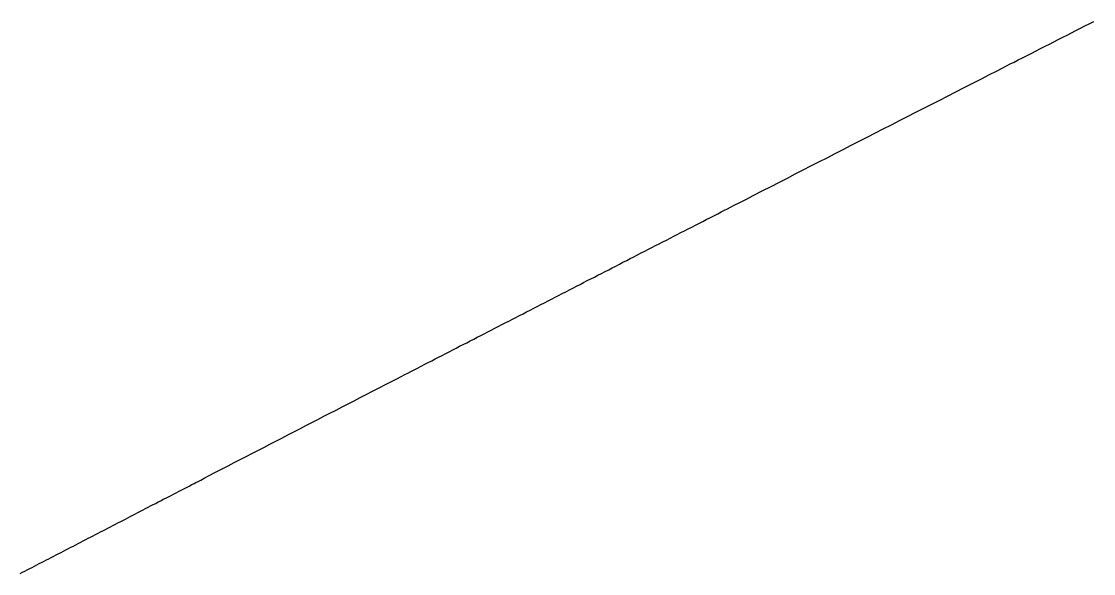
# Model space of a CAD drawing. Header units: millimetres. Extents: x 0 to 610, y 0 to 457.
# Drawn here: x 126.1311 to 126.2241, y 109.1903 to 109.2382 of the extents above; entities that cross this region are included whole.
import ezdxf

# ---------------------------------------------------------------- set-up
doc = ezdxf.new("R2010")
doc.units = ezdxf.units.MM
doc.layers.add('CUT_AIRCRAFT', color=7, linetype='Continuous')

msp = doc.modelspace()

# ---------------------------------------------------------------- linework, layer by layer
at = {"layer": 'CUT_AIRCRAFT'}
msp.add_lwpolyline([(126.13103, 109.19035), (126.13124, 109.19046), (126.13144, 109.19056), (126.13165, 109.19067), (126.13186, 109.19078), (126.13206, 109.19088), (126.13227, 109.19099), (126.13248, 109.1911), (126.13268, 109.19121), (126.13289, 109.19131), (126.1331, 109.19142), (126.13331, 109.19153), (126.13352, 109.19164), (126.13373, 109.19175), (126.13394, 109.19186), (126.13416, 109.19197), (126.13437, 109.19208), (126.13458, 109.19219), (126.13479, 109.1923), (126.135, 109.19241), (126.13522, 109.19252), (126.13543, 109.19263), (126.13564, 109.19274), (126.13585, 109.19285), (126.13607, 109.19296), (126.13628, 109.19307), (126.13649, 109.19318), (126.13671, 109.19329), (126.13692, 109.19341), (126.13713, 109.19352), (126.13735, 109.19363), (126.13756, 109.19374), (126.13778, 109.19385), (126.13799, 109.19396), (126.13821, 109.19407), (126.13842, 109.19418), (126.13864, 109.19429), (126.13885, 109.19441), (126.13907, 109.19452), (126.13928, 109.19463), (126.1395, 109.19474), (126.13971, 109.19485), (126.13993, 109.19496), (126.14015, 109.19508), (126.14036, 109.19519), (126.14058, 109.1953), (126.1408, 109.19542), (126.14102, 109.19553), (126.14124, 109.19565), (126.14146, 109.19576), (126.14168, 109.19587), (126.1419, 109.19599), (126.14212, 109.1961), (126.14234, 109.19621), (126.14256, 109.19633), (126.14278, 109.19644), (126.143, 109.19656), (126.14322, 109.19667), (126.14344, 109.19679), (126.14366, 109.1969), (126.14388, 109.19701), (126.14411, 109.19713), (126.14432, 109.19724), (126.14454, 109.19736), (126.14476, 109.19747), (126.14498, 109.19758), (126.14521, 109.1977), (126.14545, 109.19782), (126.14568, 109.19794), (126.1459, 109.19806), (126.1461, 109.19816), (126.14627, 109.19825), (126.14645, 109.19834), (126.14668, 109.19846), (126.14699, 109.19862), (126.14741, 109.19884), (126.14792, 109.19911), (126.14848, 109.19939), (126.14905, 109.19969), (126.14959, 109.19997), (126.1501, 109.20023), (126.15061, 109.20049), (126.15111, 109.20076), (126.15162, 109.20102), (126.15214, 109.20129), (126.15267, 109.20156), (126.15319, 109.20183), (126.15371, 109.2021), (126.15423, 109.20237), (126.15475, 109.20264), (126.15527, 109.20291), (126.15579, 109.20318), (126.15632, 109.20344), (126.15684, 109.20372), (126.15737, 109.20399), (126.15789, 109.20426), (126.15842, 109.20453), (126.15895, 109.2048), (126.15947, 109.20507), (126.15998, 109.20534), (126.1605, 109.20561), (126.16103, 109.20588), (126.16158, 109.20616), (126.16214, 109.20645), (126.16271, 109.20674), (126.16323, 109.20701), (126.16369, 109.20725), (126.16406, 109.20744), (126.16437, 109.2076), (126.16463, 109.20774), (126.1649, 109.20787), (126.16518, 109.20802), (126.16548, 109.20817), (126.16579, 109.20833), (126.16611, 109.2085), (126.16641, 109.20865), (126.16671, 109.20881), (126.16702, 109.20896), (126.16731, 109.20912), (126.16762, 109.20927), (126.16792, 109.20943), (126.16822, 109.20959), (126.16853, 109.20974), (126.16883, 109.2099), (126.16913, 109.21006), (126.16944, 109.21021), (126.16974, 109.21037), (126.17004, 109.21053), (126.17035, 109.21068), (126.17065, 109.21084), (126.17096, 109.21099), (126.17126, 109.21115), (126.17157, 109.21131), (126.17187, 109.21147), (126.17217, 109.21162), (126.17248, 109.21178), (126.17278, 109.21194), (126.17309, 109.21209), (126.17339, 109.21225), (126.1737, 109.21241), (126.17401, 109.21257), (126.17432, 109.21272), (126.17463, 109.21288), (126.17493, 109.21304), (126.17524, 109.2132), (126.17555, 109.21336), (126.17586, 109.21352), (126.17617, 109.21368), (126.17648, 109.21384), (126.17679, 109.21399), (126.17709, 109.21415), (126.1774, 109.21431), (126.17771, 109.21447), (126.17802, 109.21463), (126.17833, 109.21479), (126.17864, 109.21495), (126.17895, 109.21511), (126.17926, 109.21527), (126.17957, 109.21543), (126.17988, 109.21559), (126.18019, 109.21575), (126.1805, 109.2159), (126.18081, 109.21606), (126.18112, 109.21622), (126.18143, 109.21638), (126.18174, 109.21654), (126.18205, 109.2167), (126.18236, 109.21686), (126.18267, 109.21702), (126.18298, 109.21718), (126.18329, 109.21734), (126.18361, 109.2175), (126.18392, 109.21766), (126.18423, 109.21782), (126.18455, 109.21798), (126.18486, 109.21815), (126.18517, 109.21831), (126.18549, 109.21847), (126.1858, 109.21863), (126.18612, 109.21879), (126.18643, 109.21895), (126.18674, 109.21911), (126.18706, 109.21927), (126.18737, 109.21943), (126.18769, 109.2196), (126.188, 109.21976), (126.18831, 109.21992), (126.18863, 109.22008), (126.18895, 109.22024), (126.18926, 109.2204), (126.18957, 109.22057), (126.18988, 109.22072), (126.1902, 109.22088), (126.19051, 109.22105), (126.19083, 109.22121), (126.19117, 109.22138), (126.1915, 109.22155), (126.19181, 109.22171), (126.1921, 109.22186), (126.19235, 109.22199), (126.19261, 109.22212), (126.19293, 109.22229), (126.19336, 109.22251), (126.19393, 109.2228), (126.19462, 109.22316), (126.19537, 109.22354), (126.19613, 109.22393), (126.19685, 109.2243), (126.19755, 109.22465), (126.19823, 109.225), (126.1989, 109.22535), (126.19959, 109.2257), (126.20028, 109.22606), (126.20098, 109.22641), (126.20168, 109.22677), (126.20238, 109.22713), (126.20308, 109.22749), (126.20378, 109.22784), (126.20447, 109.2282), (126.20517, 109.22856), (126.20586, 109.22891), (126.20656, 109.22927), (126.20726, 109.22963), (126.20797, 109.22999), (126.20867, 109.23035), (126.20937, 109.23071), (126.21006, 109.23106), (126.21075, 109.23141), (126.21143, 109.23176), (126.21214, 109.23212), (126.21286, 109.23249), (126.21362, 109.23288), (126.21437, 109.23326), (126.21506, 109.23362), (126.21567, 109.23393), (126.21615, 109.23417), (126.21653, 109.23437), (126.21687, 109.23454), (126.2172, 109.23471), (126.21755, 109.23489), (126.21794, 109.23508), (126.21833, 109.23529), (126.21873, 109.23549), (126.21912, 109.23569), (126.2195, 109.23588), (126.21988, 109.23608), (126.22026, 109.23627), (126.22064, 109.23647), (126.22103, 109.23666), (126.22141, 109.23686), (126.22179, 109.23705), (126.22218, 109.23725), (126.22256, 109.23745), (126.22294, 109.23764), (126.22333, 109.23784), (126.22371, 109.23803), (126.2241, 109.23823)], dxfattribs=at)

doc.saveas('drawing.dxf')
